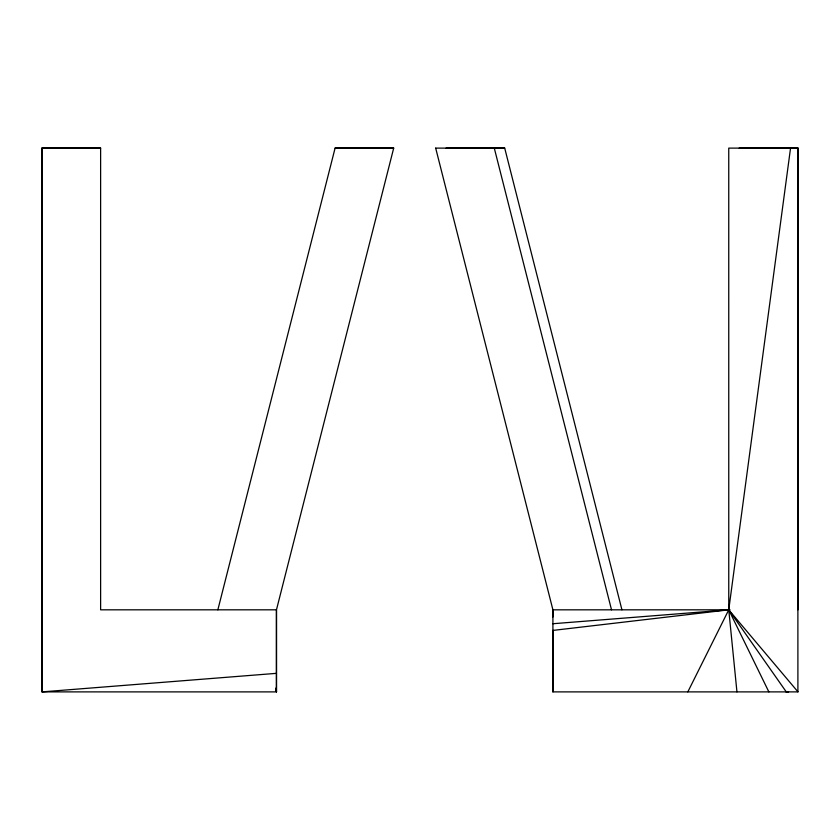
<?xml version="1.0" encoding="UTF-8"?>
<svg xmlns="http://www.w3.org/2000/svg" width="840" height="840" viewBox="0 0 840 840"><rect width="100%" height="100%" fill="white"/><g stroke="black" fill="none" stroke-linecap="round" stroke-linejoin="round"><path stroke-width="1.26" d="M276.465 691.887L276.465 609.819L100.621 609.819L100.621 148.113L42.011 148.113L42 691.887L276.465 691.887L276.465 609.829L393.697 148.113L335.087 148.113L217.854 609.829M552.909 691.887L552.909 630.42L728.752 609.829L798 691.887L552.909 691.887L552.909 609.829L435.677 148.113M552.909 617.001L552.909 609.829L730.054 609.819M797.885 392.942L797.811 148.113L798 609.819L797.905 148.113L728.752 148.113L728.763 609.829L736.943 691.887M687.824 691.887L728.752 609.829L790.545 148.113M552.909 623.731L728.752 609.829L786.272 691.887M276.465 673.344L42 691.887L42.011 148.113M739.169 148.113L797.905 148.113M788.602 691.887L786.062 691.887M42.011 148.113L100.621 148.113M446.093 148.113L504.704 148.113L621.936 609.819M335.087 148.113L393.697 148.113M435.677 148.124L504.704 148.113M728.752 609.829L768.863 691.887M494.288 148.113L611.52 609.829M275.971 689.346L276.465 691.887L275.993 688.013M797.79 148.113L797.905 691.887"/></g></svg>
